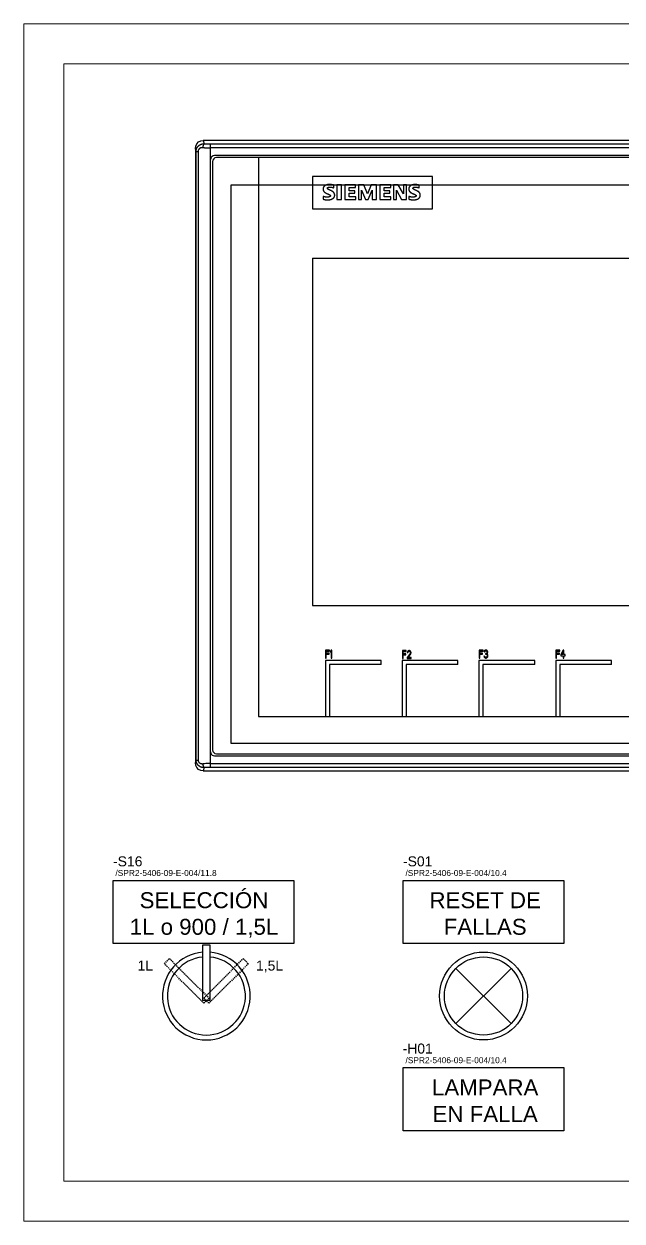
# Model space of a CAD drawing. Header units: millimetres. Extents: x 0 to 3797, y 0 to 1394.
# Drawn here: x 2273.6 to 2423.6, y 638.7 to 938.7 of the extents above; entities that cross this region are included whole.
import ezdxf

# ---------------------------------------------------------------- set-up
doc = ezdxf.new("R2010")
doc.units = ezdxf.units.MM
doc.linetypes.add('HIDDEN2', pattern=[4.7625, 3.175, -1.5875])
doc.layers.add('eProC - L2', color=41, linetype='Continuous', lineweight=20)
doc.styles.get("Standard").update_dxf_attribs({"font": 'arial.ttf'})

msp = doc.modelspace()

# ---------------------------------------------------------------- linework, layer by layer
at = {"color": 7, "linetype": 'Continuous'}
for p, q in [((2318.56, 909.512), (2318.763, 908.69)), ((2528.582, 909.512), (2318.56, 909.512)), ((2316.571, 907.499), (2316.571, 753.525)), ((2316.751, 906.774), (2316.571, 907.499)), ((2316.751, 754.251), (2316.751, 906.774)), ((2316.751, 906.774), (2317.226, 906.774)), ((2317.226, 906.774), (2317.226, 754.251)), ((2320.371, 752.376), (2320.371, 908.648)), ((2320.371, 908.648), (2526.771, 908.648)), ((2526.771, 907.66), (2320.371, 907.66)), ((2320.871, 904.212), (2320.871, 756.812)), ((2525.771, 905.712), (2321.371, 905.712)), ((2525.271, 905.212), (2321.871, 905.212)), ((2332.371, 905.212), (2332.371, 765.152)), ((2345.962, 900.512), (2345.962, 892.412)), ((2376.062, 900.512), (2345.962, 900.512)), ((2376.062, 892.412), (2376.062, 900.512)), ((2351.254, 897.642), (2351.254, 898.344)), ((2352.073, 898.383), (2352.073, 894.717)), ((2353.204, 898.383), (2352.073, 898.383)), ((2353.204, 894.717), (2353.204, 898.383)), ((2354.062, 898.383), (2354.062, 894.717)), ((2356.753, 898.383), (2354.062, 898.383)), ((2355.115, 896.862), (2355.115, 897.72)), ((2355.115, 897.72), (2356.753, 897.72)), ((2356.753, 897.72), (2356.753, 898.383)), ((2357.455, 898.383), (2357.455, 894.717)), ((2358.781, 898.383), (2357.455, 898.383)), ((2358.196, 894.717), (2358.196, 897.057)), ((2358.196, 897.057), (2359.21, 894.678)), ((2359.756, 896.16), (2358.781, 898.383)), ((2360.653, 898.383), (2359.756, 896.16)), ((2359.873, 894.678), (2360.926, 897.096)), ((2361.979, 898.383), (2360.653, 898.383)), ((2360.926, 897.096), (2360.926, 894.717)), ((2361.979, 894.717), (2361.979, 898.383)), ((2362.837, 898.383), (2362.837, 894.717)), ((2365.567, 898.383), (2362.837, 898.383)), ((2363.929, 896.862), (2363.929, 897.72)), ((2363.929, 897.72), (2365.567, 897.72)), ((2365.567, 897.72), (2365.567, 898.383)), ((2366.23, 898.383), (2366.23, 894.717)), ((2367.439, 898.383), (2366.23, 898.383)), ((2366.971, 894.717), (2366.971, 897.057)), ((2366.971, 897.057), (2368.297, 894.717)), ((2368.726, 896.121), (2367.439, 898.383)), ((2368.726, 898.383), (2368.726, 896.121)), ((2369.506, 898.383), (2368.726, 898.383)), ((2369.506, 894.717), (2369.506, 898.383)), ((2372.704, 898.344), (2372.486, 898.381)), ((2372.704, 897.642), (2372.704, 898.344)), ((2348.641, 895.497), (2348.641, 894.795)), ((2352.073, 894.717), (2353.204, 894.717)), ((2354.062, 894.717), (2356.792, 894.717)), ((2356.558, 896.862), (2355.115, 896.862)), ((2355.115, 895.38), (2355.115, 896.277)), ((2355.115, 896.277), (2356.558, 896.277)), ((2356.792, 895.38), (2355.115, 895.38)), ((2356.558, 896.277), (2356.558, 896.862)), ((2356.792, 894.717), (2356.792, 895.38)), ((2357.455, 894.717), (2358.196, 894.717)), ((2359.21, 894.678), (2359.873, 894.678)), ((2360.926, 894.717), (2361.979, 894.717)), ((2362.837, 894.717), (2365.606, 894.717)), ((2365.372, 896.862), (2363.929, 896.862)), ((2363.929, 895.38), (2363.929, 896.277)), ((2363.929, 896.277), (2365.372, 896.277)), ((2365.606, 895.38), (2363.929, 895.38)), ((2365.372, 896.277), (2365.372, 896.862)), ((2365.606, 894.717), (2365.606, 895.38)), ((2366.23, 894.717), (2366.971, 894.717)), ((2368.297, 894.717), (2369.506, 894.717)), ((2370.13, 895.497), (2370.13, 894.795)), ((2345.962, 892.412), (2376.062, 892.412)), ((2345.971, 880.012), (2345.971, 793.012)), ((2345.971, 880.012), (2514.771, 880.012)), ((2345.971, 793.012), (2501.171, 793.012)), ((2349.236, 781.803), (2349.236, 779.803)), ((2350.211, 781.803), (2349.236, 781.803)), ((2349.398, 780.994), (2349.398, 781.547)), ((2349.398, 781.547), (2350.211, 781.547)), ((2350.102, 780.994), (2349.398, 780.994)), ((2349.398, 779.803), (2349.398, 780.739)), ((2349.398, 780.739), (2350.102, 780.739)), ((2350.102, 780.739), (2350.102, 780.994)), ((2350.211, 781.547), (2350.211, 781.803)), ((2350.59, 781.803), (2350.427, 781.505)), ((2350.427, 781.505), (2350.427, 781.164)), ((2350.427, 781.164), (2350.59, 781.462)), ((2350.752, 781.803), (2350.59, 781.803)), ((2350.59, 781.462), (2350.59, 779.803)), ((2350.752, 779.803), (2350.752, 781.803)), ((2368.484, 781.688), (2368.484, 779.688)), ((2369.459, 781.688), (2368.484, 781.688)), ((2368.646, 780.88), (2368.646, 781.433)), ((2368.646, 781.433), (2369.459, 781.433)), ((2369.35, 780.88), (2368.646, 780.88)), ((2368.646, 779.688), (2368.646, 780.624)), ((2368.646, 780.624), (2369.35, 780.624)), ((2369.35, 780.624), (2369.35, 780.88)), ((2369.459, 781.433), (2369.459, 781.688)), ((2370.434, 780.965), (2369.675, 779.901)), ((2369.729, 781.39), (2369.702, 781.22)), ((2369.702, 781.22), (2369.838, 781.22)), ((2369.838, 781.561), (2369.729, 781.39)), ((2369.946, 781.646), (2369.838, 781.561)), ((2369.838, 781.22), (2369.892, 781.348)), ((2369.892, 781.348), (2369.973, 781.433)), ((2369.892, 779.901), (2370.569, 780.837)), ((2370.136, 781.688), (2369.946, 781.646)), ((2369.973, 781.433), (2370.109, 781.475)), ((2370.109, 781.475), (2370.217, 781.475)), ((2370.244, 781.688), (2370.136, 781.688)), ((2370.217, 781.475), (2370.352, 781.433)), ((2370.406, 781.646), (2370.244, 781.688)), ((2370.352, 781.433), (2370.434, 781.348)), ((2370.515, 781.561), (2370.406, 781.646)), ((2370.434, 781.348), (2370.488, 781.22)), ((2370.488, 781.135), (2370.434, 780.965)), ((2370.488, 781.22), (2370.488, 781.135)), ((2370.623, 781.39), (2370.515, 781.561)), ((2370.569, 780.837), (2370.623, 780.965)), ((2370.65, 781.22), (2370.623, 781.39)), ((2370.623, 780.965), (2370.65, 781.135)), ((2370.65, 781.135), (2370.65, 781.22)), ((2387.736, 781.803), (2387.736, 779.803)), ((2388.711, 781.803), (2387.736, 781.803)), ((2387.898, 780.994), (2387.898, 781.547)), ((2387.898, 781.547), (2388.711, 781.547)), ((2388.602, 780.994), (2387.898, 780.994)), ((2387.898, 779.803), (2387.898, 780.739)), ((2387.898, 780.739), (2388.602, 780.739)), ((2388.602, 780.739), (2388.602, 780.994)), ((2388.711, 781.547), (2388.711, 781.803)), ((2388.927, 780.271), (2388.954, 780.143)), ((2389.063, 780.271), (2388.927, 780.271)), ((2388.981, 781.505), (2388.954, 781.335)), ((2388.954, 781.335), (2389.09, 781.335)), ((2388.954, 780.143), (2389.008, 780.016)), ((2389.09, 781.675), (2388.981, 781.505)), ((2389.008, 780.016), (2389.09, 779.93)), ((2389.09, 780.186), (2389.063, 780.271)), ((2389.198, 781.76), (2389.09, 781.675)), ((2389.09, 781.335), (2389.144, 781.462)), ((2389.144, 780.101), (2389.09, 780.186)), ((2389.144, 781.462), (2389.225, 781.547)), ((2389.198, 780.058), (2389.144, 780.101)), ((2389.388, 781.803), (2389.198, 781.76)), ((2389.333, 780.016), (2389.198, 780.058)), ((2389.225, 781.547), (2389.361, 781.59)), ((2389.496, 780.016), (2389.333, 780.016)), ((2389.361, 781.59), (2389.469, 781.59)), ((2389.361, 780.909), (2389.361, 780.739)), ((2389.469, 780.909), (2389.361, 780.909)), ((2389.361, 780.739), (2389.469, 780.739)), ((2389.442, 781.803), (2389.388, 781.803)), ((2389.631, 781.76), (2389.442, 781.803)), ((2389.469, 781.59), (2389.604, 781.547)), ((2389.631, 780.994), (2389.469, 780.909)), ((2389.469, 780.739), (2389.631, 780.696)), ((2389.631, 780.058), (2389.496, 780.016)), ((2389.604, 781.547), (2389.686, 781.462)), ((2389.74, 781.675), (2389.631, 781.76)), ((2389.686, 781.079), (2389.631, 780.994)), ((2389.631, 780.696), (2389.713, 780.611)), ((2389.686, 780.101), (2389.631, 780.058)), ((2389.686, 781.462), (2389.74, 781.335)), ((2389.74, 781.25), (2389.686, 781.079)), ((2389.686, 780.824), (2389.794, 780.952)), ((2389.821, 780.739), (2389.686, 780.824)), ((2389.74, 780.186), (2389.686, 780.101)), ((2389.713, 780.611), (2389.767, 780.441)), ((2389.848, 781.505), (2389.74, 781.675)), ((2389.74, 781.335), (2389.74, 781.25)), ((2389.767, 780.271), (2389.74, 780.186)), ((2389.74, 779.93), (2389.821, 780.016)), ((2389.767, 780.441), (2389.767, 780.271)), ((2389.794, 780.952), (2389.848, 781.079)), ((2389.875, 780.611), (2389.821, 780.739)), ((2389.821, 780.016), (2389.875, 780.143)), ((2389.875, 781.335), (2389.848, 781.505)), ((2389.848, 781.079), (2389.875, 781.25)), ((2389.875, 781.25), (2389.875, 781.335)), ((2389.902, 780.441), (2389.875, 780.611)), ((2389.875, 780.143), (2389.902, 780.271)), ((2389.902, 780.271), (2389.902, 780.441)), ((2406.986, 781.803), (2406.986, 779.803)), ((2407.961, 781.803), (2406.986, 781.803)), ((2407.148, 780.994), (2407.148, 781.547)), ((2407.148, 781.547), (2407.961, 781.547)), ((2407.852, 780.994), (2407.148, 780.994)), ((2407.148, 779.803), (2407.148, 780.739)), ((2407.148, 780.739), (2407.852, 780.739)), ((2407.852, 780.739), (2407.852, 780.994)), ((2407.961, 781.547), (2407.961, 781.803)), ((2408.827, 781.803), (2408.177, 780.654)), ((2408.177, 780.654), (2408.177, 780.398)), ((2408.177, 780.398), (2408.827, 780.398)), ((2408.367, 780.654), (2408.827, 781.462)), ((2408.827, 780.654), (2408.367, 780.654)), ((2408.99, 781.803), (2408.827, 781.803)), ((2408.827, 781.462), (2408.827, 780.654)), ((2408.827, 780.398), (2408.827, 779.803)), ((2408.99, 780.654), (2408.99, 781.803)), ((2409.261, 780.654), (2408.99, 780.654)), ((2408.99, 779.803), (2408.99, 780.398)), ((2408.99, 780.398), (2409.261, 780.398)), ((2409.261, 780.398), (2409.261, 780.654)), ((2349.161, 779.152), (2349.161, 765.152)), ((2363.161, 779.152), (2349.161, 779.152)), ((2349.236, 779.803), (2349.398, 779.803)), ((2350.161, 778.152), (2350.161, 765.152)), ((2363.161, 778.152), (2350.161, 778.152)), ((2350.59, 779.803), (2350.752, 779.803)), ((2363.161, 778.152), (2363.161, 779.152)), ((2368.421, 779.152), (2368.421, 765.152)), ((2382.421, 779.152), (2368.421, 779.152)), ((2368.484, 779.688), (2368.646, 779.688)), ((2369.421, 778.152), (2369.421, 765.152)), ((2382.421, 778.152), (2369.421, 778.152)), ((2369.675, 779.901), (2369.675, 779.688)), ((2369.675, 779.688), (2370.65, 779.688)), ((2370.65, 779.901), (2369.892, 779.901)), ((2370.65, 779.688), (2370.65, 779.901)), ((2382.421, 778.152), (2382.421, 779.152)), ((2387.681, 779.152), (2387.681, 765.152)), ((2401.681, 779.152), (2387.681, 779.152)), ((2387.736, 779.803), (2387.898, 779.803)), ((2388.681, 778.152), (2388.681, 765.152)), ((2401.681, 778.152), (2388.681, 778.152)), ((2389.09, 779.93), (2389.198, 779.845)), ((2389.198, 779.845), (2389.306, 779.803)), ((2389.306, 779.803), (2389.523, 779.803)), ((2389.523, 779.803), (2389.631, 779.845)), ((2389.631, 779.845), (2389.74, 779.93)), ((2401.681, 778.152), (2401.681, 779.152)), ((2406.941, 779.152), (2406.941, 765.152)), ((2420.941, 779.152), (2406.941, 779.152)), ((2406.986, 779.803), (2407.148, 779.803)), ((2407.941, 778.152), (2407.941, 765.152)), ((2420.941, 778.152), (2407.941, 778.152)), ((2408.827, 779.803), (2408.99, 779.803)), ((2420.941, 778.152), (2420.941, 779.152)), ((2332.371, 765.152), (2514.771, 765.152)), ((2316.571, 753.525), (2316.751, 754.251)), ((2316.751, 754.251), (2317.226, 754.251)), ((2320.371, 753.364), (2526.771, 753.364)), ((2321.371, 755.312), (2525.771, 755.312)), ((2321.871, 755.812), (2525.271, 755.812)), ((2318.763, 752.334), (2318.56, 751.512)), ((2318.56, 751.512), (2528.582, 751.512)), ((2526.771, 752.376), (2320.371, 752.376))]:
    msp.add_line(p, q, dxfattribs=at)
for p, q in [((2381.896, 688.188), (2395.745, 702.037)), ((2381.896, 702.037), (2395.745, 688.188))]:
    msp.add_line(p, q)
for points in [[(2316.571, 907.499), (2316.668, 908.122), (2316.95, 908.683), (2317.39, 909.128), (2317.944, 909.414), (2318.56, 909.512)], [(2316.751, 906.774), (2316.751, 906.8), (2316.751, 906.825), (2316.752, 906.851), (2316.754, 906.877), (2316.755, 906.903), (2316.757, 906.928), (2316.759, 906.954), (2316.762, 906.98), (2316.765, 907.005), (2316.768, 907.031), (2316.772, 907.056), (2316.776, 907.082), (2316.78, 907.107), (2316.785, 907.132), (2316.79, 907.157), (2316.795, 907.182), (2316.801, 907.207), (2316.807, 907.232), (2316.813, 907.256), (2316.819, 907.281), (2316.826, 907.305), (2316.833, 907.33), (2316.841, 907.354), (2316.849, 907.378), (2316.857, 907.402), (2316.865, 907.425), (2316.874, 907.449), (2316.883, 907.473), (2316.893, 907.496), (2316.902, 907.519), (2316.912, 907.543), (2316.923, 907.566), (2316.933, 907.589), (2316.944, 907.611), (2316.955, 907.634), (2316.967, 907.657), (2316.979, 907.679), (2316.991, 907.702), (2317.004, 907.724), (2317.016, 907.745), (2317.029, 907.767), (2317.043, 907.788), (2317.056, 907.81), (2317.07, 907.83), (2317.084, 907.851), (2317.098, 907.872), (2317.113, 907.892), (2317.128, 907.912), (2317.143, 907.932), (2317.158, 907.952), (2317.173, 907.971), (2317.189, 907.99), (2317.205, 908.009), (2317.222, 908.028), (2317.238, 908.047), (2317.255, 908.065), (2317.272, 908.083), (2317.289, 908.101), (2317.307, 908.119), (2317.325, 908.136), (2317.343, 908.154), (2317.361, 908.171), (2317.38, 908.188), (2317.398, 908.205), (2317.417, 908.221), (2317.437, 908.237), (2317.456, 908.253), (2317.476, 908.269), (2317.496, 908.284), (2317.516, 908.299), (2317.536, 908.314), (2317.556, 908.329), (2317.577, 908.343), (2317.597, 908.357), (2317.618, 908.371), (2317.639, 908.384), (2317.66, 908.397), (2317.682, 908.41), (2317.703, 908.423), (2317.725, 908.435), (2317.746, 908.447), (2317.768, 908.459), (2317.79, 908.47), (2317.813, 908.482), (2317.835, 908.492), (2317.857, 908.503), (2317.88, 908.514), (2317.903, 908.524), (2317.926, 908.534), (2317.949, 908.543), (2317.973, 908.552), (2317.996, 908.561), (2318.02, 908.57), (2318.044, 908.579), (2318.068, 908.587), (2318.092, 908.595), (2318.116, 908.602), (2318.14, 908.61), (2318.164, 908.616), (2318.189, 908.623), (2318.213, 908.629), (2318.237, 908.635), (2318.262, 908.641), (2318.286, 908.646), (2318.311, 908.651), (2318.336, 908.656), (2318.36, 908.661), (2318.385, 908.665), (2318.41, 908.669), (2318.435, 908.672), (2318.46, 908.676), (2318.485, 908.678), (2318.51, 908.681), (2318.535, 908.683), (2318.56, 908.685), (2318.585, 908.687), (2318.61, 908.689), (2318.636, 908.69), (2318.661, 908.69), (2318.687, 908.691), (2318.712, 908.691), (2318.738, 908.691), (2318.763, 908.69)], [(2318.818, 907.688), (2318.428, 907.704), (2318.415, 907.704), (2318.401, 907.705), (2318.388, 907.705), (2318.374, 907.705), (2318.361, 907.705), (2318.347, 907.705), (2318.334, 907.704), (2318.32, 907.704), (2318.307, 907.703), (2318.294, 907.703), (2318.28, 907.702), (2318.267, 907.701), (2318.254, 907.7), (2318.241, 907.699), (2318.227, 907.698), (2318.214, 907.696), (2318.201, 907.695), (2318.188, 907.693), (2318.175, 907.692), (2318.161, 907.69), (2318.148, 907.688), (2318.135, 907.686), (2318.122, 907.684), (2318.109, 907.681), (2318.096, 907.679), (2318.083, 907.676), (2318.07, 907.674), (2318.057, 907.671), (2318.044, 907.668), (2318.031, 907.665), (2318.019, 907.662), (2318.006, 907.659), (2317.993, 907.655), (2317.98, 907.652), (2317.967, 907.648), (2317.955, 907.644), (2317.942, 907.64), (2317.93, 907.636), (2317.917, 907.632), (2317.905, 907.628), (2317.892, 907.624), (2317.88, 907.619), (2317.868, 907.615), (2317.856, 907.61), (2317.844, 907.605), (2317.832, 907.6), (2317.82, 907.595), (2317.808, 907.59), (2317.796, 907.584), (2317.784, 907.579), (2317.772, 907.573), (2317.76, 907.568), (2317.749, 907.562), (2317.737, 907.556), (2317.726, 907.55), (2317.714, 907.543), (2317.703, 907.537), (2317.691, 907.53), (2317.68, 907.524), (2317.669, 907.517), (2317.658, 907.51), (2317.646, 907.503), (2317.635, 907.496), (2317.624, 907.488), (2317.614, 907.481), (2317.603, 907.473), (2317.592, 907.465), (2317.582, 907.457), (2317.571, 907.449), (2317.561, 907.441), (2317.551, 907.433), (2317.541, 907.425), (2317.531, 907.416), (2317.521, 907.407), (2317.511, 907.399), (2317.501, 907.39), (2317.492, 907.381), (2317.482, 907.371), (2317.473, 907.362), (2317.464, 907.353), (2317.455, 907.343), (2317.446, 907.333), (2317.437, 907.323), (2317.428, 907.313), (2317.419, 907.303), (2317.411, 907.293), (2317.403, 907.282), (2317.394, 907.271), (2317.386, 907.261), (2317.378, 907.25), (2317.371, 907.238), (2317.363, 907.227), (2317.355, 907.215), (2317.348, 907.204), (2317.341, 907.192), (2317.334, 907.18), (2317.327, 907.168), (2317.321, 907.156), (2317.314, 907.144), (2317.308, 907.131), (2317.302, 907.119), (2317.296, 907.106), (2317.291, 907.093), (2317.286, 907.081), (2317.28, 907.068), (2317.275, 907.054), (2317.271, 907.041), (2317.266, 907.028), (2317.262, 907.014), (2317.258, 907.001), (2317.254, 906.987), (2317.25, 906.973), (2317.247, 906.959), (2317.244, 906.945), (2317.241, 906.931), (2317.238, 906.917), (2317.236, 906.903), (2317.234, 906.889), (2317.232, 906.874), (2317.23, 906.86), (2317.229, 906.846), (2317.228, 906.831), (2317.227, 906.817), (2317.226, 906.803), (2317.226, 906.788), (2317.226, 906.774)], [(2318.763, 908.69), (2318.672, 908.609), (2318.588, 908.455), (2318.519, 908.24), (2318.468, 907.983), (2318.442, 907.703)], [(2318.763, 908.69), (2319.076, 908.675), (2319.395, 908.663), (2319.718, 908.655), (2320.044, 908.649), (2320.371, 908.648)], [(2318.818, 907.688), (2319.2, 907.676), (2319.587, 907.667), (2319.978, 907.662), (2320.371, 907.66)], [(2321.371, 905.712), (2321.062, 905.663), (2320.783, 905.521), (2320.562, 905.3), (2320.42, 905.021), (2320.371, 904.712)], [(2351.036, 898.383), (2350.963, 898.395), (2350.89, 898.408), (2350.817, 898.42), (2350.744, 898.431), (2350.671, 898.442), (2350.598, 898.452), (2350.524, 898.461), (2350.451, 898.469), (2350.377, 898.476), (2350.303, 898.481), (2350.23, 898.484), (2350.156, 898.485), (2350.082, 898.484), (2350.008, 898.481), (2349.934, 898.475), (2349.861, 898.468), (2349.787, 898.458), (2349.714, 898.446), (2349.641, 898.432), (2349.569, 898.416), (2349.498, 898.397), (2349.427, 898.376), (2349.357, 898.351), (2349.323, 898.338), (2349.289, 898.323), (2349.255, 898.308), (2349.221, 898.293), (2349.188, 898.276), (2349.156, 898.259), (2349.123, 898.24), (2349.092, 898.221), (2349.06, 898.201), (2349.029, 898.18), (2348.999, 898.159), (2348.97, 898.136), (2348.941, 898.112), (2348.914, 898.088), (2348.887, 898.062), (2348.861, 898.036), (2348.836, 898.008), (2348.813, 897.979), (2348.79, 897.95), (2348.769, 897.919), (2348.749, 897.888), (2348.73, 897.856), (2348.712, 897.823), (2348.696, 897.79), (2348.681, 897.756), (2348.667, 897.721), (2348.655, 897.686), (2348.644, 897.651), (2348.634, 897.615), (2348.626, 897.579), (2348.619, 897.543), (2348.613, 897.506), (2348.609, 897.469), (2348.605, 897.432), (2348.603, 897.395), (2348.602, 897.358), (2348.602, 897.321), (2348.603, 897.284), (2348.605, 897.246), (2348.608, 897.209), (2348.613, 897.172), (2348.619, 897.136), (2348.626, 897.1), (2348.634, 897.063), (2348.644, 897.028), (2348.655, 896.993), (2348.668, 896.958), (2348.682, 896.924), (2348.698, 896.89), (2348.715, 896.857), (2348.733, 896.825), (2348.752, 896.793), (2348.773, 896.762), (2348.794, 896.732), (2348.817, 896.702), (2348.84, 896.673), (2348.865, 896.645), (2348.89, 896.618), (2348.917, 896.592), (2348.944, 896.567), (2348.971, 896.542), (2349, 896.518), (2349.029, 896.496), (2349.059, 896.474), (2349.09, 896.453), (2349.121, 896.433), (2349.185, 896.396), (2349.25, 896.361), (2349.315, 896.327), (2349.382, 896.294), (2349.449, 896.263), (2349.516, 896.232), (2349.583, 896.202), (2349.651, 896.173), (2349.719, 896.144), (2349.787, 896.115), (2349.855, 896.087), (2349.923, 896.057), (2349.991, 896.028), (2350.058, 895.997), (2350.125, 895.965), (2350.19, 895.93), (2350.222, 895.912), (2350.254, 895.893), (2350.285, 895.872), (2350.315, 895.851), (2350.343, 895.827), (2350.37, 895.801), (2350.382, 895.787), (2350.394, 895.772), (2350.405, 895.757), (2350.415, 895.741), (2350.424, 895.724), (2350.432, 895.707), (2350.438, 895.689), (2350.443, 895.671), (2350.445, 895.653), (2350.446, 895.635), (2350.445, 895.616), (2350.441, 895.598), (2350.436, 895.58), (2350.429, 895.562), (2350.421, 895.545), (2350.411, 895.529), (2350.4, 895.514), (2350.388, 895.5), (2350.375, 895.486), (2350.361, 895.474), (2350.346, 895.463), (2350.331, 895.452), (2350.299, 895.433), (2350.266, 895.415), (2350.232, 895.4), (2350.198, 895.387), (2350.163, 895.376), (2350.127, 895.365), (2350.091, 895.356), (2350.055, 895.348), (2350.019, 895.341), (2349.946, 895.329), (2349.873, 895.32), (2349.799, 895.314), (2349.725, 895.31), (2349.651, 895.308), (2349.577, 895.308), (2349.503, 895.31), (2349.43, 895.314), (2349.356, 895.32), (2349.283, 895.328), (2349.209, 895.339), (2349.137, 895.352), (2349.064, 895.366), (2348.992, 895.383), (2348.921, 895.402), (2348.85, 895.423), (2348.779, 895.446), (2348.71, 895.471), (2348.641, 895.497)], [(2348.641, 894.795), (2348.712, 894.775), (2348.783, 894.756), (2348.855, 894.738), (2348.927, 894.721), (2349, 894.705), (2349.072, 894.69), (2349.145, 894.676), (2349.218, 894.664), (2349.291, 894.653), (2349.365, 894.644), (2349.438, 894.636), (2349.512, 894.63), (2349.586, 894.625), (2349.66, 894.622), (2349.734, 894.62), (2349.808, 894.62), (2349.882, 894.622), (2349.956, 894.625), (2350.03, 894.631), (2350.104, 894.638), (2350.177, 894.646), (2350.251, 894.657), (2350.324, 894.67), (2350.396, 894.685), (2350.468, 894.702), (2350.54, 894.721), (2350.611, 894.743), (2350.681, 894.767), (2350.75, 894.794), (2350.818, 894.824), (2350.885, 894.856), (2350.95, 894.891), (2350.982, 894.91), (2351.014, 894.929), (2351.045, 894.95), (2351.076, 894.971), (2351.106, 894.993), (2351.135, 895.016), (2351.164, 895.039), (2351.191, 895.064), (2351.218, 895.09), (2351.244, 895.116), (2351.269, 895.144), (2351.293, 895.172), (2351.316, 895.202), (2351.338, 895.232), (2351.359, 895.263), (2351.378, 895.295), (2351.396, 895.327), (2351.413, 895.361), (2351.428, 895.394), (2351.442, 895.429), (2351.455, 895.464), (2351.466, 895.499), (2351.475, 895.535), (2351.484, 895.571), (2351.491, 895.608), (2351.496, 895.645), (2351.501, 895.682), (2351.504, 895.719), (2351.506, 895.756), (2351.507, 895.793), (2351.507, 895.831), (2351.505, 895.868), (2351.503, 895.905), (2351.499, 895.942), (2351.494, 895.979), (2351.488, 896.016), (2351.48, 896.052), (2351.471, 896.088), (2351.461, 896.124), (2351.45, 896.159), (2351.437, 896.194), (2351.423, 896.228), (2351.407, 896.262), (2351.391, 896.295), (2351.373, 896.328), (2351.354, 896.36), (2351.333, 896.391), (2351.312, 896.422), (2351.29, 896.451), (2351.267, 896.48), (2351.243, 896.509), (2351.218, 896.536), (2351.192, 896.563), (2351.165, 896.589), (2351.137, 896.614), (2351.109, 896.638), (2351.08, 896.661), (2351.051, 896.683), (2351.02, 896.705), (2350.989, 896.725), (2350.926, 896.764), (2350.862, 896.8), (2350.797, 896.835), (2350.731, 896.869), (2350.664, 896.902), (2350.598, 896.934), (2350.531, 896.966), (2350.463, 896.996), (2350.396, 897.027), (2350.26, 897.087)], [(2350.26, 897.087), (2350.193, 897.117), (2350.125, 897.147), (2350.058, 897.178), (2349.992, 897.211), (2349.926, 897.246), (2349.894, 897.264), (2349.863, 897.284), (2349.832, 897.304), (2349.802, 897.326), (2349.773, 897.35), (2349.746, 897.375), (2349.733, 897.389), (2349.721, 897.404), (2349.71, 897.419), (2349.699, 897.434), (2349.689, 897.451), (2349.681, 897.468), (2349.674, 897.485), (2349.668, 897.503), (2349.664, 897.521), (2349.663, 897.54), (2349.663, 897.558), (2349.666, 897.577), (2349.67, 897.595), (2349.677, 897.613), (2349.685, 897.629), (2349.695, 897.645), (2349.706, 897.66), (2349.719, 897.674), (2349.733, 897.686), (2349.747, 897.698), (2349.762, 897.709), (2349.778, 897.719), (2349.811, 897.737), (2349.844, 897.753), (2349.878, 897.767), (2349.913, 897.779), (2349.949, 897.79), (2349.984, 897.8), (2350.02, 897.809), (2350.057, 897.816), (2350.093, 897.822), (2350.13, 897.827), (2350.167, 897.831), (2350.204, 897.834), (2350.241, 897.836), (2350.278, 897.837), (2350.315, 897.837), (2350.389, 897.834), (2350.463, 897.828), (2350.536, 897.82), (2350.61, 897.81), (2350.683, 897.798), (2350.755, 897.783), (2350.828, 897.767), (2350.9, 897.75), (2350.971, 897.731), (2351.042, 897.71), (2351.113, 897.689), (2351.184, 897.666), (2351.254, 897.642)], [(2351.254, 898.344), (2351.181, 898.357), (2351.036, 898.383)], [(2372.486, 898.381), (2372.414, 898.393), (2372.341, 898.405), (2372.268, 898.416), (2372.196, 898.427), (2372.123, 898.437), (2372.05, 898.446), (2371.977, 898.455), (2371.904, 898.462), (2371.83, 898.468), (2371.757, 898.473), (2371.683, 898.475), (2371.61, 898.476), (2371.536, 898.474), (2371.463, 898.47), (2371.39, 898.464), (2371.316, 898.455), (2371.244, 898.445), (2371.171, 898.432), (2371.099, 898.417), (2371.027, 898.399), (2370.957, 898.378), (2370.887, 898.355), (2370.818, 898.329), (2370.784, 898.315), (2370.751, 898.3), (2370.717, 898.284), (2370.685, 898.267), (2370.652, 898.25), (2370.62, 898.232), (2370.588, 898.213), (2370.557, 898.193), (2370.526, 898.172), (2370.496, 898.151), (2370.467, 898.129), (2370.438, 898.105), (2370.41, 898.081), (2370.383, 898.056), (2370.357, 898.03), (2370.332, 898.003), (2370.307, 897.976), (2370.284, 897.947), (2370.262, 897.917), (2370.242, 897.886), (2370.222, 897.855), (2370.203, 897.823), (2370.186, 897.79), (2370.17, 897.757), (2370.156, 897.723), (2370.143, 897.688), (2370.131, 897.653), (2370.121, 897.618), (2370.112, 897.582), (2370.104, 897.546), (2370.097, 897.51), (2370.092, 897.473), (2370.088, 897.436), (2370.086, 897.4), (2370.084, 897.363), (2370.084, 897.326), (2370.085, 897.288), (2370.087, 897.251), (2370.09, 897.215), (2370.094, 897.178), (2370.1, 897.141), (2370.107, 897.105), (2370.115, 897.069), (2370.125, 897.034), (2370.136, 896.999), (2370.149, 896.964), (2370.163, 896.93), (2370.178, 896.897), (2370.195, 896.864), (2370.213, 896.831), (2370.232, 896.8), (2370.252, 896.769), (2370.274, 896.739), (2370.296, 896.709), (2370.32, 896.681), (2370.344, 896.653), (2370.369, 896.626), (2370.395, 896.599), (2370.422, 896.574), (2370.449, 896.549), (2370.478, 896.526), (2370.507, 896.503), (2370.536, 896.481), (2370.566, 896.46), (2370.597, 896.44), (2370.628, 896.42), (2370.692, 896.384), (2370.757, 896.349), (2370.823, 896.316), (2370.889, 896.284), (2370.955, 896.253), (2371.022, 896.222), (2371.09, 896.193), (2371.157, 896.164), (2371.225, 896.135)], [(2370.13, 894.795), (2370.209, 894.773), (2370.289, 894.752), (2370.37, 894.732), (2370.45, 894.714), (2370.532, 894.697), (2370.613, 894.682), (2370.694, 894.668), (2370.776, 894.656), (2370.858, 894.646), (2370.941, 894.638), (2371.023, 894.631), (2371.106, 894.627), (2371.189, 894.624), (2371.271, 894.624), (2371.354, 894.626), (2371.437, 894.63), (2371.519, 894.636), (2371.602, 894.644), (2371.684, 894.655), (2371.766, 894.668), (2371.847, 894.684), (2371.928, 894.702), (2372.008, 894.724), (2372.087, 894.748), (2372.126, 894.762), (2372.165, 894.776), (2372.203, 894.791), (2372.242, 894.807), (2372.279, 894.823), (2372.317, 894.841), (2372.354, 894.86), (2372.391, 894.879), (2372.427, 894.899), (2372.463, 894.921), (2372.498, 894.943), (2372.532, 894.967), (2372.566, 894.991), (2372.598, 895.017), (2372.63, 895.044), (2372.66, 895.072), (2372.69, 895.101), (2372.718, 895.131), (2372.745, 895.163), (2372.771, 895.196), (2372.795, 895.23), (2372.818, 895.265), (2372.839, 895.301), (2372.858, 895.337), (2372.876, 895.375), (2372.892, 895.413), (2372.907, 895.452), (2372.919, 895.492), (2372.93, 895.532), (2372.939, 895.572), (2372.947, 895.613), (2372.952, 895.654), (2372.957, 895.696), (2372.96, 895.737), (2372.961, 895.779), (2372.961, 895.821), (2372.96, 895.862), (2372.957, 895.904), (2372.953, 895.945), (2372.947, 895.986), (2372.939, 896.027), (2372.93, 896.068), (2372.92, 896.108), (2372.908, 896.147), (2372.893, 896.186), (2372.878, 896.225), (2372.86, 896.262), (2372.842, 896.299), (2372.821, 896.336), (2372.799, 896.371), (2372.776, 896.406), (2372.752, 896.439), (2372.726, 896.472), (2372.699, 896.504), (2372.671, 896.535), (2372.642, 896.564), (2372.612, 896.593), (2372.581, 896.62), (2372.549, 896.647), (2372.516, 896.672), (2372.482, 896.696), (2372.448, 896.719), (2372.413, 896.741), (2372.377, 896.762), (2372.305, 896.802), (2372.232, 896.84), (2372.158, 896.878), (2372.083, 896.913), (2372.008, 896.948), (2371.933, 896.983), (2371.857, 897.016)], [(2371.857, 897.016), (2371.706, 897.083), (2371.63, 897.116), (2371.555, 897.151), (2371.48, 897.186), (2371.407, 897.224), (2371.371, 897.245), (2371.335, 897.266), (2371.3, 897.289), (2371.267, 897.314), (2371.235, 897.341), (2371.22, 897.355), (2371.206, 897.37), (2371.193, 897.386), (2371.18, 897.403), (2371.169, 897.421), (2371.158, 897.439), (2371.15, 897.459), (2371.143, 897.478), (2371.138, 897.499), (2371.135, 897.519), (2371.134, 897.54), (2371.136, 897.561), (2371.14, 897.581), (2371.146, 897.602), (2371.154, 897.622), (2371.163, 897.641), (2371.174, 897.659), (2371.187, 897.676), (2371.201, 897.692), (2371.216, 897.707), (2371.232, 897.72), (2371.249, 897.732), (2371.266, 897.743), (2371.285, 897.753), (2371.304, 897.762), (2371.323, 897.769), (2371.363, 897.783), (2371.404, 897.794), (2371.446, 897.803), (2371.487, 897.81), (2371.528, 897.816), (2371.569, 897.821), (2371.61, 897.824), (2371.651, 897.827), (2371.734, 897.828), (2371.816, 897.827), (2371.899, 897.823), (2371.981, 897.816), (2372.064, 897.806), (2372.146, 897.794), (2372.227, 897.779), (2372.308, 897.761), (2372.388, 897.742), (2372.468, 897.72), (2372.547, 897.696), (2372.626, 897.67), (2372.704, 897.642)], [(2371.225, 896.135), (2371.361, 896.079), (2371.429, 896.05), (2371.496, 896.021), (2371.563, 895.99), (2371.629, 895.959), (2371.695, 895.924), (2371.727, 895.906), (2371.758, 895.887), (2371.789, 895.867), (2371.819, 895.845), (2371.847, 895.822), (2371.86, 895.809), (2371.873, 895.795), (2371.885, 895.781), (2371.897, 895.766), (2371.908, 895.751), (2371.917, 895.734), (2371.926, 895.717), (2371.933, 895.7), (2371.938, 895.682), (2371.942, 895.664), (2371.943, 895.646), (2371.942, 895.628), (2371.939, 895.61), (2371.934, 895.591), (2371.928, 895.574), (2371.919, 895.557), (2371.91, 895.541), (2371.899, 895.526), (2371.887, 895.511), (2371.874, 895.498), (2371.86, 895.486), (2371.845, 895.475), (2371.83, 895.464), (2371.814, 895.454), (2371.782, 895.436), (2371.748, 895.42), (2371.714, 895.406), (2371.68, 895.394), (2371.645, 895.383), (2371.609, 895.373), (2371.573, 895.364), (2371.502, 895.349), (2371.429, 895.336), (2371.356, 895.327), (2371.283, 895.319), (2371.21, 895.315), (2371.136, 895.312), (2371.063, 895.312), (2370.989, 895.313), (2370.916, 895.317), (2370.842, 895.323), (2370.769, 895.331), (2370.696, 895.342), (2370.624, 895.354), (2370.552, 895.369), (2370.48, 895.385), (2370.409, 895.404), (2370.338, 895.424), (2370.268, 895.447), (2370.198, 895.471), (2370.13, 895.497)], [(2320.371, 756.312), (2320.42, 756.003), (2320.562, 755.724), (2320.783, 755.503), (2321.062, 755.361), (2321.371, 755.312)], [(2318.56, 751.512), (2317.944, 751.61), (2317.39, 751.896), (2316.95, 752.341), (2316.668, 752.902), (2316.571, 753.525)], [(2318.763, 752.334), (2318.738, 752.333), (2318.712, 752.333), (2318.687, 752.333), (2318.661, 752.334), (2318.636, 752.334), (2318.61, 752.336), (2318.585, 752.337), (2318.559, 752.339), (2318.534, 752.341), (2318.509, 752.343), (2318.484, 752.346), (2318.459, 752.349), (2318.434, 752.352), (2318.409, 752.356), (2318.384, 752.359), (2318.36, 752.364), (2318.335, 752.368), (2318.31, 752.373), (2318.286, 752.378), (2318.261, 752.383), (2318.237, 752.389), (2318.213, 752.395), (2318.188, 752.401), (2318.164, 752.408), (2318.14, 752.415), (2318.116, 752.422), (2318.092, 752.429), (2318.068, 752.437), (2318.044, 752.445), (2318.02, 752.454), (2317.997, 752.462), (2317.973, 752.471), (2317.95, 752.481), (2317.926, 752.49), (2317.903, 752.5), (2317.88, 752.51), (2317.858, 752.521), (2317.835, 752.532), (2317.812, 752.543), (2317.79, 752.554), (2317.768, 752.565), (2317.746, 752.577), (2317.724, 752.589), (2317.703, 752.602), (2317.681, 752.614), (2317.66, 752.627), (2317.639, 752.64), (2317.618, 752.654), (2317.597, 752.668), (2317.576, 752.682), (2317.556, 752.696), (2317.535, 752.71), (2317.515, 752.725), (2317.495, 752.74), (2317.475, 752.756), (2317.456, 752.771), (2317.436, 752.787), (2317.417, 752.804), (2317.398, 752.82), (2317.379, 752.837), (2317.361, 752.854), (2317.342, 752.871), (2317.324, 752.888), (2317.307, 752.906), (2317.289, 752.923), (2317.272, 752.941), (2317.255, 752.959), (2317.238, 752.978), (2317.221, 752.997), (2317.205, 753.016), (2317.189, 753.035), (2317.173, 753.054), (2317.157, 753.074), (2317.142, 753.093), (2317.127, 753.113), (2317.112, 753.134), (2317.097, 753.154), (2317.083, 753.175), (2317.069, 753.196), (2317.055, 753.217), (2317.041, 753.238), (2317.028, 753.26), (2317.015, 753.281), (2317.002, 753.303), (2316.99, 753.325), (2316.978, 753.347), (2316.966, 753.369), (2316.955, 753.392), (2316.943, 753.414), (2316.932, 753.437), (2316.922, 753.46), (2316.912, 753.483), (2316.902, 753.506), (2316.892, 753.529), (2316.883, 753.553), (2316.874, 753.577), (2316.865, 753.6), (2316.856, 753.624), (2316.848, 753.648), (2316.84, 753.673), (2316.833, 753.697), (2316.825, 753.722), (2316.819, 753.746), (2316.812, 753.771), (2316.806, 753.796), (2316.8, 753.82), (2316.794, 753.845), (2316.789, 753.87), (2316.784, 753.895), (2316.78, 753.92), (2316.776, 753.945), (2316.772, 753.97), (2316.768, 753.995), (2316.765, 754.021), (2316.762, 754.046), (2316.759, 754.071), (2316.757, 754.097), (2316.755, 754.122), (2316.754, 754.148), (2316.752, 754.173), (2316.751, 754.199), (2316.751, 754.225), (2316.751, 754.251)], [(2317.226, 754.251), (2317.226, 754.235), (2317.226, 754.219), (2317.227, 754.203), (2317.228, 754.187), (2317.229, 754.171), (2317.231, 754.156), (2317.233, 754.14), (2317.235, 754.125), (2317.238, 754.109), (2317.241, 754.094), (2317.244, 754.079), (2317.247, 754.064), (2317.251, 754.048), (2317.255, 754.033), (2317.259, 754.018), (2317.264, 754.003), (2317.269, 753.988), (2317.274, 753.974), (2317.279, 753.959), (2317.285, 753.945), (2317.291, 753.93), (2317.297, 753.916), (2317.304, 753.902), (2317.31, 753.889), (2317.317, 753.875), (2317.324, 753.862), (2317.332, 753.848), (2317.339, 753.835), (2317.347, 753.823), (2317.355, 753.81), (2317.363, 753.797), (2317.371, 753.785), (2317.38, 753.773), (2317.389, 753.76), (2317.398, 753.749), (2317.407, 753.737), (2317.416, 753.725), (2317.426, 753.714), (2317.436, 753.702), (2317.445, 753.691), (2317.455, 753.68), (2317.466, 753.67), (2317.476, 753.659), (2317.486, 753.649), (2317.497, 753.639), (2317.508, 753.629), (2317.518, 753.619), (2317.529, 753.609), (2317.54, 753.6), (2317.552, 753.59), (2317.563, 753.581), (2317.574, 753.572), (2317.586, 753.563), (2317.598, 753.555), (2317.61, 753.546), (2317.621, 753.538), (2317.634, 753.53), (2317.646, 753.522), (2317.658, 753.514), (2317.67, 753.506), (2317.683, 753.499), (2317.695, 753.491), (2317.708, 753.484), (2317.721, 753.477), (2317.733, 753.47), (2317.746, 753.464), (2317.759, 753.457), (2317.772, 753.451), (2317.785, 753.445), (2317.798, 753.439), (2317.812, 753.433), (2317.825, 753.427), (2317.838, 753.421), (2317.852, 753.416), (2317.865, 753.411), (2317.879, 753.406), (2317.892, 753.401), (2317.906, 753.396), (2317.92, 753.391), (2317.933, 753.387), (2317.947, 753.382), (2317.961, 753.378), (2317.975, 753.374), (2317.989, 753.37), (2318.004, 753.366), (2318.018, 753.362), (2318.032, 753.359), (2318.046, 753.356), (2318.06, 753.352), (2318.075, 753.349), (2318.089, 753.347), (2318.103, 753.344), (2318.118, 753.341), (2318.132, 753.339), (2318.147, 753.336), (2318.161, 753.334), (2318.175, 753.332), (2318.19, 753.33), (2318.205, 753.329), (2318.219, 753.327), (2318.234, 753.326), (2318.248, 753.324), (2318.263, 753.323), (2318.278, 753.322), (2318.293, 753.321), (2318.307, 753.321), (2318.322, 753.32), (2318.337, 753.32), (2318.352, 753.319), (2318.367, 753.319), (2318.382, 753.319), (2318.397, 753.32), (2318.412, 753.32), (2318.427, 753.32), (2318.442, 753.321)], [(2320.371, 753.364), (2319.978, 753.362), (2319.587, 753.357), (2319.2, 753.348), (2318.818, 753.336), (2318.442, 753.321)], [(2318.442, 753.321), (2318.468, 753.041), (2318.519, 752.784), (2318.588, 752.57), (2318.672, 752.415), (2318.763, 752.334)], [(2320.371, 752.376), (2320.044, 752.375), (2319.718, 752.37), (2319.395, 752.361), (2319.076, 752.349), (2318.763, 752.334)]]:
    msp.add_lwpolyline(points, dxfattribs=at)
at = {"color": 215, "true_color": 0xa953a0}
msp.add_lwpolyline([(2325.571, 898.413), (2521.571, 898.413), (2521.571, 758.413), (2325.571, 758.413), (2325.571, 898.413)], dxfattribs=at)
for points in [[(2295.916, 724.077), (2341.215, 724.077), (2341.215, 708.241), (2295.916, 708.241), (2295.916, 724.077)], [(2368.657, 724.077), (2408.984, 724.077), (2408.984, 708.241), (2368.657, 708.241), (2368.657, 724.077)], [(2368.657, 677.157), (2408.984, 677.157), (2408.984, 661.321), (2368.657, 661.321), (2368.657, 677.157)]]:
    msp.add_lwpolyline(points)
msp.add_lwpolyline([(2318.418, 707.935), (2320.223, 707.935), (2320.223, 693.947), (2318.418, 693.947)], close=True)
at = {"linetype": 'HIDDEN2', "ltscale": 0.1}
for points in [[(2308.792, 703.2), (2310.068, 704.476), (2319.959, 694.585), (2318.683, 693.309)], [(2328.574, 704.476), (2329.85, 703.2), (2319.959, 693.309), (2318.683, 694.585)]]:
    msp.add_lwpolyline(points, close=True, dxfattribs=at)
for radius in [11, 9.793]:
    msp.add_circle((2388.821, 695.113), radius)
at = {"color": 7, "linetype": 'Continuous'}
for centre, start, end in [((2321.871, 904.212), 90, 180), ((2321.871, 756.812), 180, 270)]:
    msp.add_arc(centre, 1, start, end, dxfattribs=at)
for radius, start, end in [(11, 94.70532, 85.29468), (9.793, 95.28709, 84.71291)]:
    msp.add_arc((2319.321, 695.113), radius, start, end)
at = {"layer": 'eProC - L2'}
msp.add_lwpolyline([(2273.571, 938.713), (2273.571, 638.713), (2573.571, 638.713), (2573.571, 938.713), (2273.571, 938.713)], dxfattribs=at)
at = {"layer": 'eProC - L2', "color": 217, "true_color": 0x93278f}
msp.add_lwpolyline([(2283.571, 928.713), (2283.571, 648.713), (2563.571, 648.713), (2563.571, 928.713), (2283.571, 928.713)], dxfattribs=at)

# ---------------------------------------------------------------- texts
for s, width, gutter_width, heights, insert, char_height, attachment_point in [('-S16', 7.32503, 12.5, [0], (2295.916, 730.112), 2.5, 1), ('\\pxqc;-S01', 7.32503, 12.5, [0], (2368.657, 730.112), 2.5, 1), ('\\pxqc;/SPR2-5406-09-E-004/11.8', 26.58044, 12.5, [0], (2295.916, 726.696), 1.5, 1), ('\\pxqc;/SPR2-5406-09-E-004/10.4', 26.58044, 12.5, [0], (2368.657, 726.696), 1.5, 1), ('SELECCIÓN\\P1L o 900 / 1,5L', 87.45018, 1, [20.424], (2318.723, 721.122), 4, 2), ('RESET DE ^JFALLAS', 87.45018, 1, [20.424], (2389.237, 721.122), 4, 2), ('1L', 7.32503, 12.5, [0], (2302.058, 703.988), 2.5, 1), ('1,5L', 7.32503, 12.5, [0], (2331.775, 703.988), 2.5, 1), ('\\pxqc;-H01', 7.32503, 12.5, [0], (2368.657, 683.192), 2.5, 1), ('\\pxqc;/SPR2-5406-09-E-004/10.4', 26.58044, 12.5, [0], (2368.657, 679.776), 1.5, 1), ('LAMPARA^JEN FALLA', 87.45018, 1, [20.424], (2389.237, 674.202), 4, 2)]:
    msp.add_mtext_dynamic_manual_height_columns(s, width=width, gutter_width=gutter_width, heights=heights, dxfattribs=dict(insert=insert, char_height=char_height, attachment_point=attachment_point))

doc.saveas('drawing.dxf')
